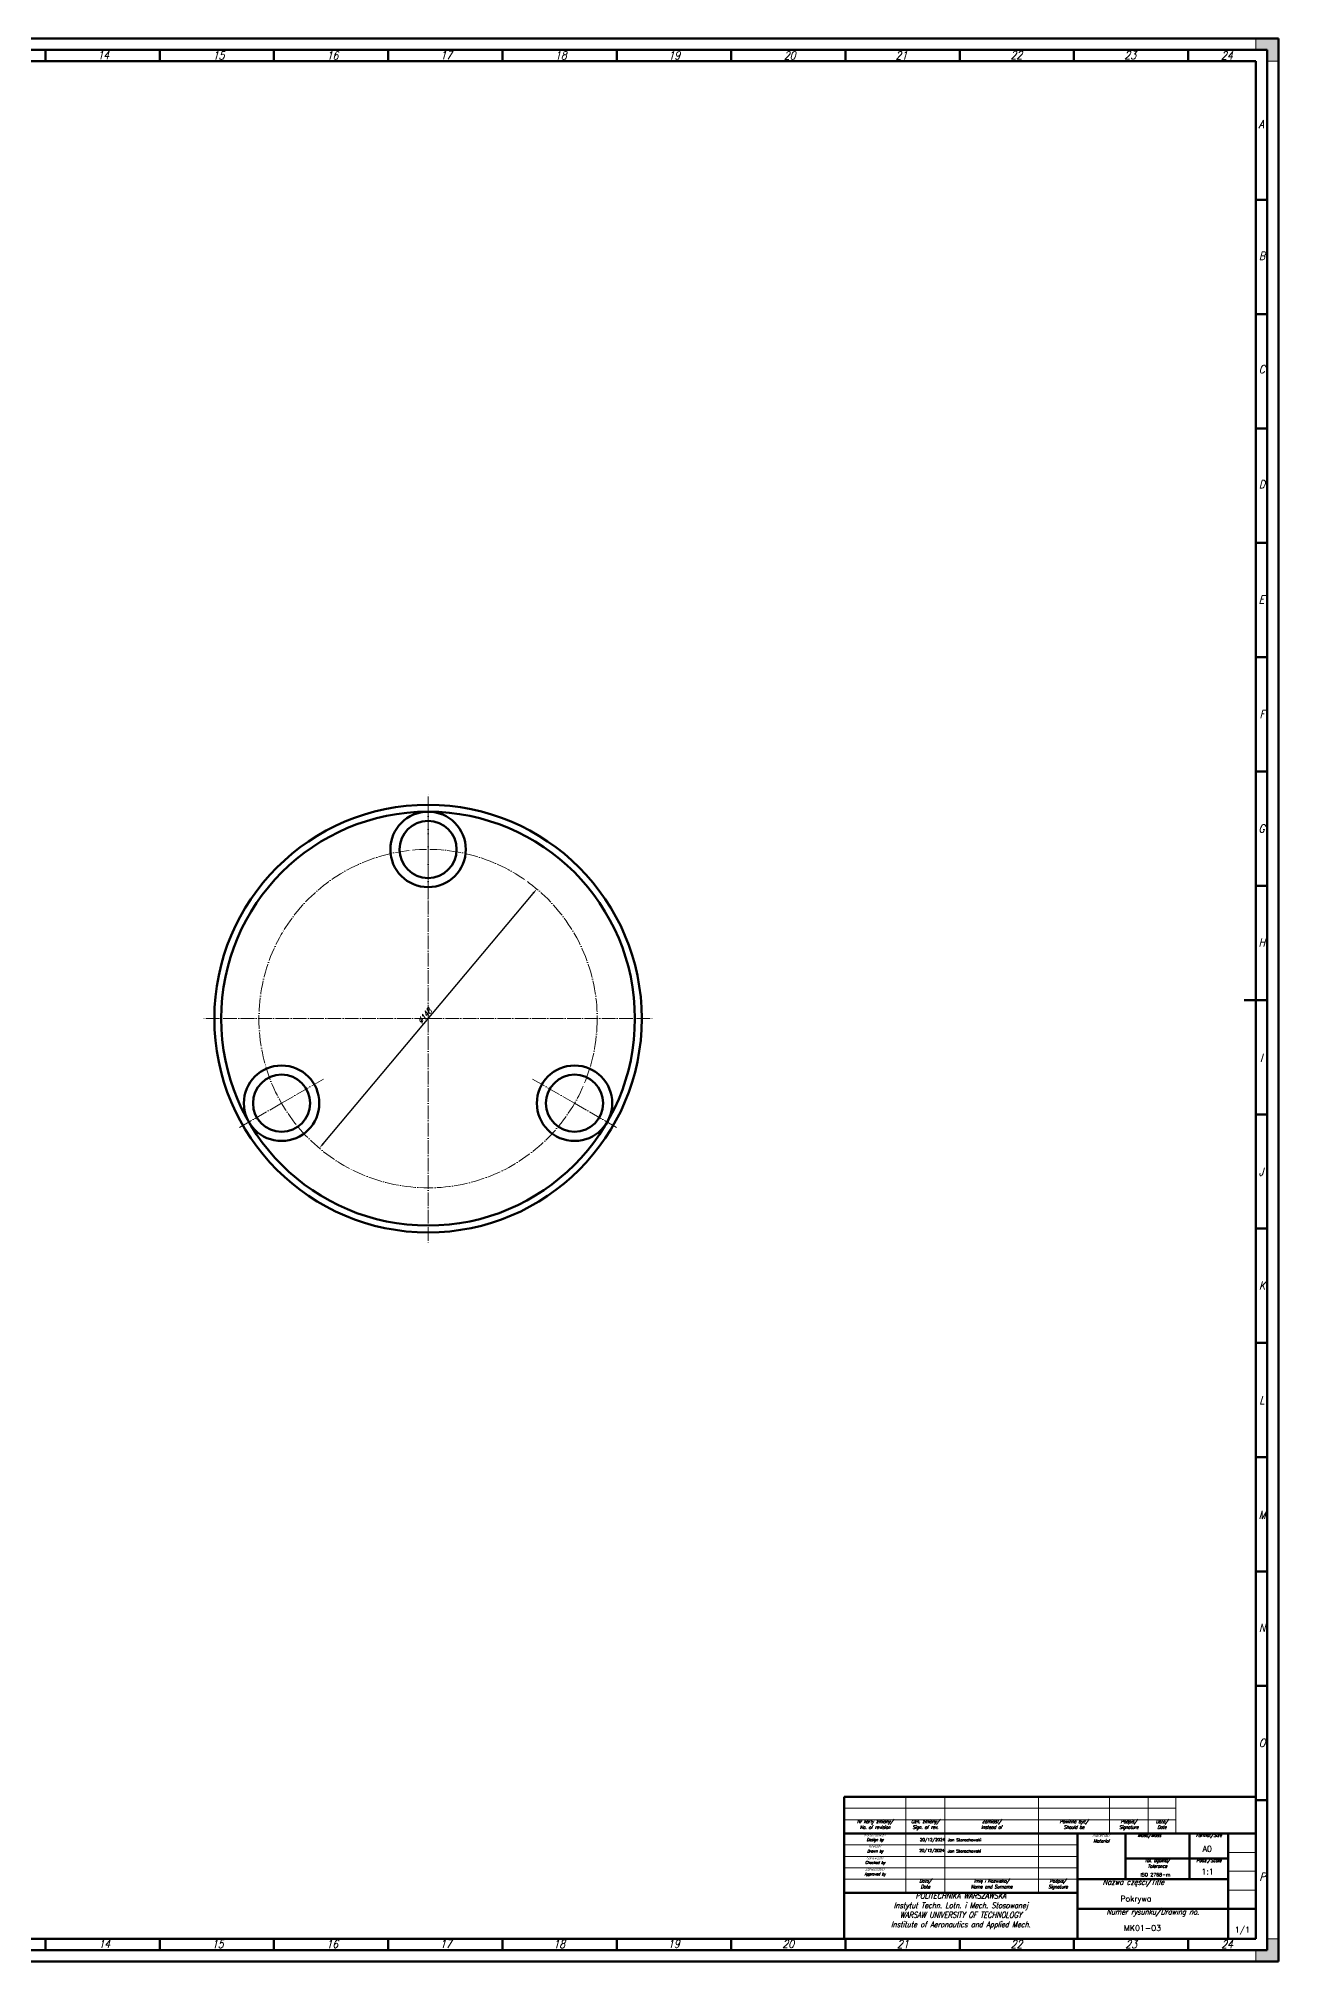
# Model space of a CAD drawing. Header units: millimetres. Extents: x -386 to 803, y -142 to 699.
# Drawn here: x 260 to 803, y -142 to 699 of the extents above; entities that cross this region are included whole.
import ezdxf
from ezdxf.enums import TextEntityAlignment as Align

# ---------------------------------------------------------------- set-up
doc = ezdxf.new("R2010")
doc.units = ezdxf.units.MM
doc.header["$LTSCALE"] = 0.5
doc.linetypes.add('ACAD_ISO04W050', pattern=[15, 12, -1.5, 0, -1.5])
for name, color, linetype, lineweight in [('1-DL. KRESKA KROPKA (CIENKA)', 1, 'ACAD_ISO04W050', 18), ('111-NAPISY', 111, 'Continuous', 18), ('140-KRESKOWANIE', 140, 'Continuous', 15), ('3-WYMIAR', 3, 'Continuous', 18), ('4-CIENKA CIĄGŁA', 4, 'Continuous', 18), ('41-GRUBA CIĄGŁA', 41, 'Continuous', 50)]:
    doc.layers.add(name, color=color, linetype=linetype, lineweight=lineweight)
doc.styles.get("Standard").update_dxf_attribs({"font": 'simplex.shx', "width": 0.85, "oblique": 15})
doc.dimstyles.new('RYS_TECHNICZNY', dxfattribs={"dimtxt": 2.5, "dimasz": 2.5, "dimexe": 2, "dimexo": 0, "dimtad": 1, "dimtxsty": 'Standard', "dimcen": -4, "dimadec": 0, "dimazin": 0, "dimtfac": 1, "dimtmove": 0, "dimatfit": 0, "dimfxl": 1, "dimarcsym": 0})

# ---------------------------------------------------------------- blocks, each defined once
blk = doc.blocks.new('*D42')
at = {"layer": '3-WYMIAR', "color": 0, "lineweight": -2, "transparency": 16777216}
blk.add_line((384.61, 215.22), (476.52, 324.78), dxfattribs=at)
at = {"layer": '3-WYMIAR', "color": 0, "transparency": 16777216}
for points in [[(476.21, 325.04), (476.84, 324.51), (478.13, 326.69)], [(384.29, 215.49), (384.93, 214.96), (383.01, 213.31)]]:
    blk.add_solid(points, dxfattribs=at)
at = {"layer": 'Defpoints', "color": 0, "transparency": 16777216}
for p in [(478.13, 326.69), (383.01, 213.31)]:
    blk.add_point(p, dxfattribs=at)
at = {"layer": '3-WYMIAR', "color": 0, "transparency": 16777216, "insert": (429.13, 271.21), "char_height": 2.5, "attachment_point": 5, "rotation": 50.00352}
blk.add_mtext('∅148', dxfattribs=at)
blk = doc.blocks.new('A0_Premium_2016')
at = {"layer": '140-KRESKOWANIE'}
h = blk.add_hatch(color=256, dxfattribs=at)
h.dxf.hatch_style = 1
h.paths.add_polyline_path([(10, 5), (5, 5), (5, 10), (0, 10), (0, 0), (10, 0)])
h.paths.add_polyline_path([(1189, 10), (1184, 10), (1184, 5), (1179, 5), (1179, 0), (1189, 0)])
h.paths.add_polyline_path([(1189, 841), (1179, 841), (1179, 836), (1184, 836), (1184, 831), (1189, 831)])
for p, q in [((1179, 836), (1179, 841)), ((1184, 831), (1189, 831)), ((1184, 10), (1189, 10)), ((1179, 5), (1179, 0))]:
    blk.add_line(p, q, dxfattribs=at)
at = {"layer": '41-GRUBA CIĄGŁA'}
for p, q in [((0, 841), (1189, 841)), ((1189, 0), (1189, 841)), ((15, 836), (1184, 836)), ((649.5, 831), (649.5, 836)), ((699.5, 831), (699.5, 836)), ((749.5, 831), (749.5, 836)), ((799.5, 831), (799.5, 836)), ((849.5, 831), (849.5, 836)), ((899.5, 831), (899.5, 836)), ((949.5, 831), (949.5, 836)), ((999.5, 831), (999.5, 836)), ((1049.5, 831), (1049.5, 836)), ((1099.5, 831), (1099.5, 836)), ((1149.5, 831), (1149.5, 836)), ((1184, 5), (1184, 836)), ((20, 831), (1179, 831)), ((1179, 10), (1179, 831)), ((1184, 770.5), (1179, 770.5)), ((1184, 720.5), (1179, 720.5)), ((1184, 670.5), (1179, 670.5)), ((1184, 620.5), (1179, 620.5)), ((1184, 570.5), (1179, 570.5)), ((1184, 520.5), (1179, 520.5)), ((1184, 470.5), (1179, 470.5)), ((1174, 420.5), (1184, 420.5)), ((1184, 370.5), (1179, 370.5)), ((1184, 320.5), (1179, 320.5)), ((1184, 270.5), (1179, 270.5)), ((1184, 220.5), (1179, 220.5)), ((1184, 170.5), (1179, 170.5)), ((1184, 120.5), (1179, 120.5)), ((1184, 70.5), (1179, 70.5)), ((20, 10), (1179, 10)), ((649.5, 10), (649.5, 5)), ((699.5, 10), (699.5, 5)), ((749.5, 10), (749.5, 5)), ((799.5, 10), (799.5, 5)), ((849.5, 10), (849.5, 5)), ((899.5, 10), (899.5, 5)), ((949.5, 10), (949.5, 5)), ((999.5, 10), (999.5, 5)), ((1049.5, 10), (1049.5, 5)), ((1099.5, 10), (1099.5, 5)), ((1149.5, 10), (1149.5, 5)), ((0, 0), (1189, 0)), ((15, 5), (1184, 5))]:
    blk.add_line(p, q, dxfattribs=at)
at = {"layer": '111-NAPISY', "char_height": 3.5, "attachment_point": 1}
for s, insert in [('14', (672.3, 835.49)), ('15', (722.73, 835.32)), ('16', (772.55, 835.29)), ('17', (822.29, 835.45)), ('18', (872.44, 835.35)), ('19', (922.07, 835.34)), ('20', (972.59, 835.33)), ('21', (1021.42, 835.37)), ('22', (1071.75, 835.51)), ('23', (1121.57, 835.43)), ('24', (1163.87, 835.36)), ('A', (1180.31, 805.22)), ('B', (1180.4, 747.64)), ('C', (1180.36, 698.12)), ('D', (1180.38, 647.78)), ('E', (1180.36, 597.44)), ('F', (1180.73, 547.26)), ('G', (1180.25, 497.27)), ('H', (1180.29, 447.42)), ('I', (1180.92, 397.02)), ('J', (1180.37, 347.14)), ('K', (1180.5, 297.41)), ('L', (1180.63, 247.31)), ('M', (1180.37, 197.12)), ('N', (1180.41, 147.75)), ('O', (1180.36, 97.37)), ('P', (1180.62, 38.85)), ('14', (672.75, 9.47)), ('15', (722.35, 9.42)), ('16', (772.45, 9.42)), ('17', (822.15, 9.5)), ('18', (871.76, 9.42)), ('19', (921.87, 9.5)), ('20', (971.92, 9.44)), ('21', (1022.07, 9.39)), ('22', (1071.81, 9.34)), ('23', (1121.95, 9.31)), ('24', (1163.92, 9.28))]:
    blk.add_mtext_dynamic_manual_height_columns(s, width=3.5, gutter_width=12.5, heights=[3.98], dxfattribs=dict(at, insert=insert))
blk = doc.blocks.new('TAB_RYSUNKOWA_2016')
at = {"layer": '4-CIENKA CIĄGŁA'}
for p, q in [((-153, 20), (-153, 62)), ((-136, 20), (-136, 62)), ((-95, 20), (-95, 62)), ((-64, 46), (-64, 62)), ((-47, 46), (-47, 62)), ((-35, 46), (-35, 62)), ((-180, 57), (-35, 57)), ((-180, 52), (-35, 52)), ((-180, 41), (-78, 41)), ((-180, 36), (-78, 36)), ((-12, 37.75), (0, 37.75)), ((-180, 31), (-78, 31)), ((-180, 26), (-78, 26)), ((-12, 29.5), (0, 29.5)), ((-12, 21.25), (0, 21.25))]:
    blk.add_line(p, q, dxfattribs=at)
at = {"layer": '41-GRUBA CIĄGŁA'}
for p, q in [((-180, 62), (0, 62)), ((-180, 0), (-180, 62)), ((-180, 46), (0, 46)), ((-78, 0), (-78, 46)), ((-57, 26), (-57, 46)), ((-29, 26), (-29, 46)), ((-12, 26), (-12, 46)), ((-57, 35), (-12, 35)), ((-78, 26), (-12, 26)), ((-12, 26), (-12, 0)), ((-180, 20), (-78, 20)), ((-78, 13), (-12, 13)), ((-12, 13), (0, 13))]:
    blk.add_line(p, q, dxfattribs=at)
at = {"layer": '111-NAPISY', "attachment_point": 1}
for s, width, heights, insert, char_height in [('\\pxb0.33333,qc;Nr karty zmiany/\\P\\pb0.25;No. of revision', 27, [7.24], (-180, 52), 1.5), ('\\pxb0.33333,qc;Ozn. zmiany/\\P\\pb0.33333;Sign. of rev.', 17, [6], (-153, 52), 1.5), ('\\pxb0.33333,qc;Zamiast/\\PInstead of', 41, [6], (-136, 52), 1.5), ('\\pxb0.33333,qc;Powinno być/\\PShould be', 31, [6], (-95, 52), 1.5), ('\\pxb0.33333,qc;Podpis/\\PSignature', 17, [6], (-64, 52), 1.5), ('\\pxb0.33333,qc;Data/\\PDate', 12, [6], (-47, 52), 1.5), ('\\pxb0.25,qc;Konstruował/\\PDesign by', 27, [5], (-180, 46), 1.25), ('\\pxb0.332,qc;Materiał/\\PMaterial', 21, [6], (-78, 46), 1.5), ('\\pxb0.332,qc;Masa/Mass', 21, [2.51], (-57, 46), 1.5), ('\\pxb0.332,qc;Format/Size', 17, [2.51], (-29, 46), 1.5), ('\\pxb0.25,qc;Sprawdził/\\PChecked by', 27, [5], (-180, 36), 1.25), ('\\pxb0.25333,qc;{\\H0.83333x;Kreślił/\\PDrawn by}', 27, [5], (-180, 41), 1.5), ('\\pxb0.332,qc;Tol. ogólna/\\PTolerance', 28, [5.65], (-57, 35), 1.5), ('\\pxb0.332,qc;Podz./Scale', 17, [2.51], (-29, 35), 1.5), ('\\pxb0.25333,qc;Zatwierdził/\\PApproved by', 27, [5], (-180, 31), 1.25), ('\\pxb0.33333,qc;Data/\\PDate', 17, [6], (-153, 26), 1.5), ('\\pxb0.33333,qc;Imię i Nazwisko/\\PName and Surname', 41, [6], (-136, 26), 1.5), ('\\pxb0.33333,qc;Podpis/\\PSignature', 17, [6], (-95, 26), 1.5), ('\\pxb0.332,qc;Nazwa części/Title', 49, [3.53], (-78, 26), 2.5), ('\\pxb0.332,qc;POLITECHNIKA WARSZAWSKA\\PInstytut Techn. Lotn. i Mech. Stosowanej\\PWARSAW UNIVERSITY OF TECHNOLOGY\\PInstitute of Aeronautics and Applied Mech.', 102, [20], (-180, 20), 2.5), ('\\pxb0.332,qc;Numer rysunku/Drawing no.', 66, [3.53], (-78, 13), 2.5)]:
    blk.add_mtext_dynamic_manual_height_columns(s, width=width, gutter_width=7.5, heights=heights, dxfattribs=dict(at, insert=insert, char_height=char_height))
at = {"layer": '111-NAPISY'}
for tag, p, height in [('DATA', (-146.9, 42.66), 1.25), ('KONSTRUKTOR', (-134.7, 42.58), 1.25), ('DATA', (-147.26, 32.91), 1.25), ('DATA', (-147.12, 37.94), 1.25), ('SPRAWDZIL', (-134.97, 32.53), 1.25), ('KRESLIL', (-134.74, 37.66), 1.25), ('MAT', (-70.49, 33.85), 2.5), ('MASA', (-47.77, 38.03), 2.5), ('A', (-23.26, 38.03), 2.5), ('DATA', (-147.35, 28.11), 1.25), ('ZATWIERDZIL', (-134.78, 27.73), 1.25), ('TOLERANCJA', (-50.34, 27.22), 1.5), ('X:X', (-23.7, 28.11), 2.5), ('NR_RYSUNKU', (-57.61, 3.39), 2.5), ('X/X', (-9.13, 2.65), 2.5)]:
    blk.add_attdef(tag, p, '', height=height, dxfattribs=at)
blk.add_attdef('NAZWA_CZESCI', text='', height=2.5, dxfattribs=at).set_placement((-59.19, 18.76), align=Align.TOP_LEFT)

msp = doc.modelspace()

# ---------------------------------------------------------------- linework, layer by layer
at = {"layer": '1-DL. KRESKA KROPKA (CIENKA)'}
for p, q in [((430.568, 270), (430.568, 368.5)), ((430.568, 344), (430.568, 365.5)), ((430.568, 344), (430.568, 322.5)), ((430.568, 270), (332.068, 270)), ((430.568, 270), (529.068, 270)), ((430.568, 270), (430.568, 171.5)), ((366.483, 233), (385.102, 243.75)), ((494.654, 233), (476.035, 243.75)), ((366.483, 233), (347.863, 222.25)), ((494.654, 233), (513.274, 222.25))]:
    msp.add_line(p, q, dxfattribs=at)
msp.add_circle((430.568, 270), 74, dxfattribs=at)
at = {"layer": '41-GRUBA CIĄGŁA'}
for centre, radius in [((430.568, 270), 93.5), ((430.568, 270), 90.5), ((430.568, 344), 16.5), ((430.568, 344), 12.5), ((366.483, 233), 16.5), ((366.483, 233), 12.5), ((494.654, 233), 16.5), ((494.654, 233), 12.5)]:
    msp.add_circle(centre, radius, dxfattribs=at)

# ---------------------------------------------------------------- block references
at = {"layer": '3-WYMIAR'}
msp.add_blockref('A0_Premium_2016', (-386.347, -142.348), dxfattribs=at)
ref = msp.add_blockref('TAB_RYSUNKOWA_2016', (792.653, -132.348), dxfattribs=at)
ref.add_attrib('KONSTRUKTOR', 'Jan Starachowski', (657.955, -89.772), dxfattribs={"layer": '111-NAPISY', "height": 1.25})
ref.add_attrib('DATA', '20/12/2024', (645.757, -89.685), dxfattribs={"layer": '111-NAPISY', "height": 1.25})
ref.add_attrib('KRESLIL', 'Jan Starachowski', (657.915, -94.685), dxfattribs={"layer": '111-NAPISY', "height": 1.25})
ref.add_attrib('DATA', '20/12/2024', (645.528, -94.406), dxfattribs={"layer": '111-NAPISY', "height": 1.25})
ref.add_attrib('NAZWA_CZESCI', 'Pokrywa', dxfattribs={"layer": '111-NAPISY', "height": 2.5}).set_placement((733.459, -113.587), align=Align.TOP_LEFT)
ref.add_attrib('NR_RYSUNKU', 'MK01-03', (735.044, -128.96), dxfattribs={"layer": '111-NAPISY', "height": 2.5})
ref.add_attrib('A', 'A0', (769.391, -94.313), dxfattribs={"layer": '111-NAPISY', "height": 2.5})
ref.add_attrib('X:X', '1:1', (768.952, -104.237), dxfattribs={"layer": '111-NAPISY', "height": 2.5})
ref.add_attrib('TOLERANCJA', 'ISO 2768-m', (742.317, -105.132), dxfattribs={"layer": '111-NAPISY', "height": 1.5})
ref.add_attrib('X/X', '1/1', (783.522, -129.693), dxfattribs={"layer": '111-NAPISY', "height": 2.5})

# ---------------------------------------------------------------- dimensions: what is measured, and where the dimension line sits
dim = msp.add_diameter_dim_2p(p1=(383.006, 213.31), p2=(478.131, 326.69), dimstyle='RYS_TECHNICZNY', dxfattribs=at)
dim.commit()
dim.dimension.update_dxf_attribs({"geometry": '*D42', "text_midpoint": (429.132, 271.205)})

doc.saveas('drawing.dxf')
